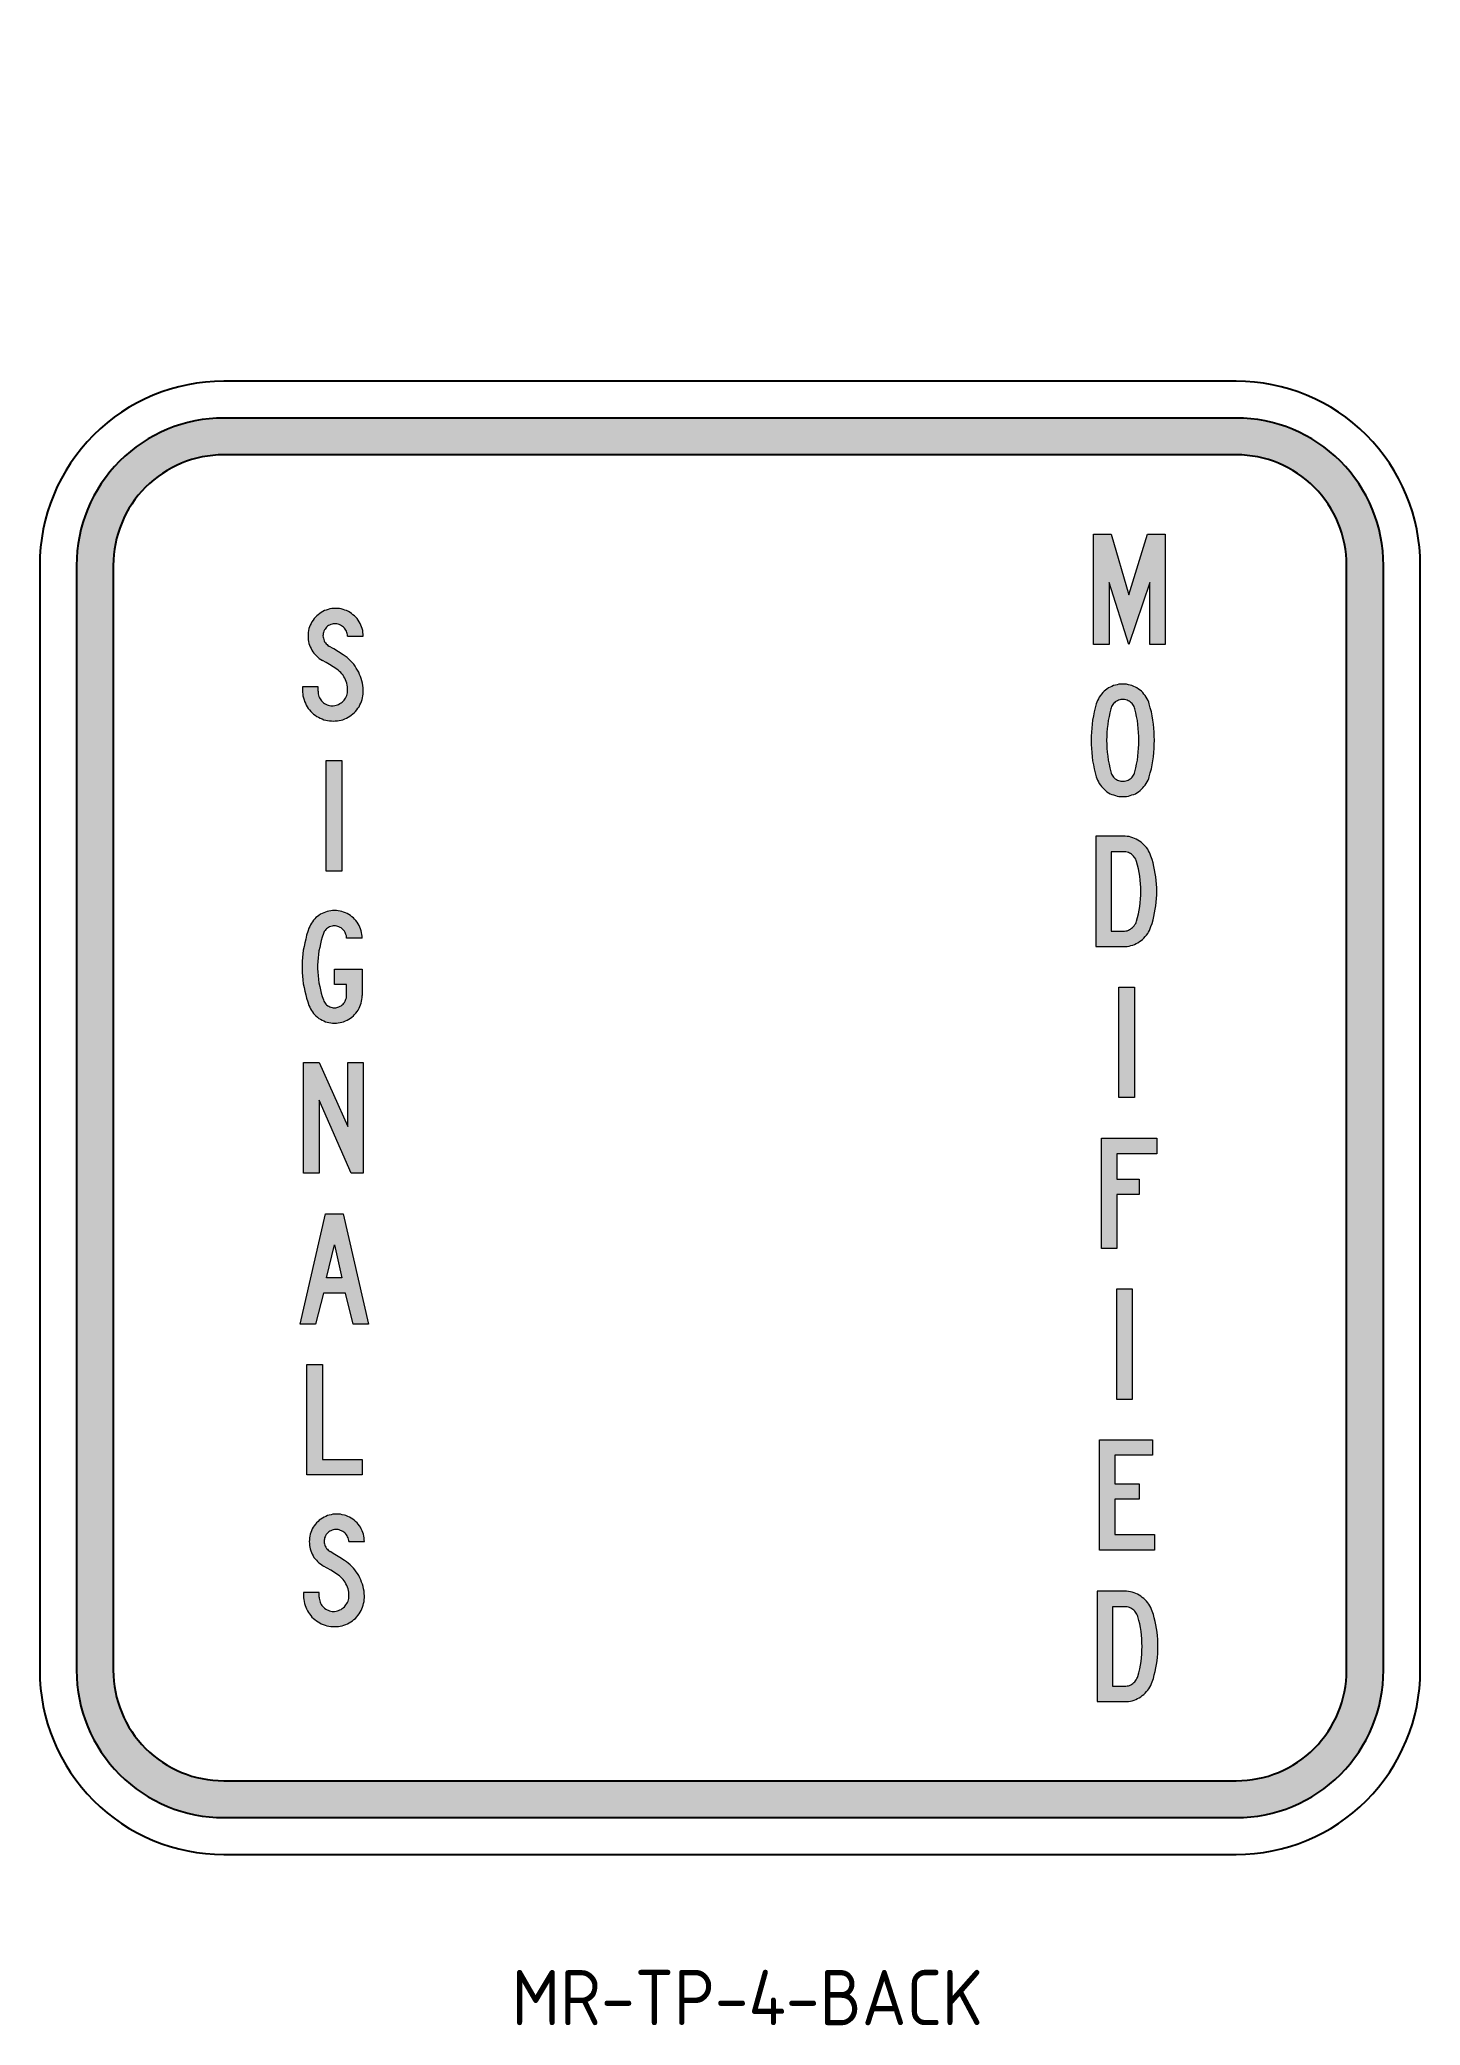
# Model space of a CAD drawing. Extents: x 217 to 292, y 106 to 214.
import ezdxf

# ---------------------------------------------------------------- set-up
doc = ezdxf.new("R2010")
doc.units = 0
doc.header["$LTSCALE"] = 12
doc.header["$MEASUREMENT"] = 0
doc.layers.get('0').update_dxf_attribs({"linetype": 'CONTINUOUS'})
for name, color, linetype in [('L25', 1, 'CONTINUOUS'), ('L35', 3, 'CONTINUOUS'), ('T50', 7, 'CONTINUOUS')]:
    doc.layers.add(name, color=color, linetype=linetype)
doc.styles.add('ISO', font='iso')

msp = doc.modelspace()

# ---------------------------------------------------------------- hatches: boundary and pattern name
at = {"layer": 'L25'}
h = msp.add_hatch(color=256, dxfattribs=at)
h.paths.add_polyline_path([(231.99, 136.22), (231.99, 142.22), (232.83, 142.22), (232.83, 137.06), (234.99, 137.06), (234.99, 136.22)])
h.paths.add_polyline_path([(233.89, 146.92), (233.06, 146.92), (233.48, 148.72)], flags=16)
h.paths.add_polyline_path([(231.62, 144.4), (233, 150.4), (233.96, 150.4), (235.33, 144.4), (234.5, 144.4), (234.08, 146.08), (232.88, 146.08), (232.46, 144.4)])
h.paths.add_polyline_path([(231.81, 152.61), (231.81, 158.61), (232.65, 158.61), (234.21, 155.13), (234.21, 158.61), (235.05, 158.61), (235.05, 152.61), (234.39, 152.61), (232.65, 156.57), (232.65, 152.61)])
h.paths.add_polyline_path([(233.04, 169.01), (233.04, 175.01), (233.88, 175.01), (233.88, 169.01)])
h.paths.add_polyline_path([(232.65, 129.59), (232.65, 129.83), (231.81, 129.83), (231.81, 129.66), (231.81, 129.55), (231.82, 129.45), (231.84, 129.34), (231.86, 129.24), (231.89, 129.13), (231.93, 129.03), (231.97, 128.94), (232.02, 128.84), (232.07, 128.75), (232.13, 128.67), (232.2, 128.58), (232.26, 128.5), (232.34, 128.43), (232.42, 128.36), (232.5, 128.3), (232.59, 128.24), (232.68, 128.18), (232.77, 128.13), (232.87, 128.09), (232.97, 128.06), (233.07, 128.03), (233.17, 128), (233.28, 127.99), (233.39, 127.98), (233.49, 127.98), (233.6, 127.98), (233.7, 127.99), (233.8, 128.01), (233.9, 128.03), (234, 128.06), (234.1, 128.09), (234.19, 128.14), (234.29, 128.18), (234.37, 128.24), (234.46, 128.3), (234.54, 128.36), (234.62, 128.43), (234.69, 128.51), (234.76, 128.59), (234.82, 128.67), (234.88, 128.76), (234.93, 128.85), (234.97, 128.95), (235.01, 129.04), (235.05, 129.14), (235.07, 129.24), (235.09, 129.34), (235.1, 129.45), (235.11, 129.55), (235.11, 129.66), (235.1, 129.78), (235.09, 129.91), (235.07, 130.03), (235.04, 130.16), (235.01, 130.28), (234.96, 130.4), (234.92, 130.52), (234.86, 130.64), (234.81, 130.75), (234.74, 130.86), (234.67, 130.96), (234.59, 131.06), (234.51, 131.16), (234.42, 131.25), (234.33, 131.34), (234.23, 131.42), (234.13, 131.5), (234.03, 131.58), (233.77, 131.74), (233.51, 131.9), (233.25, 132.06), (233.19, 132.09), (233.15, 132.13), (233.1, 132.18), (233.05, 132.23), (233.02, 132.29), (232.98, 132.35), (232.96, 132.4), (232.94, 132.47), (232.93, 132.54), (232.92, 132.6), (232.93, 132.67), (232.94, 132.73), (232.95, 132.8), (232.97, 132.86), (233, 132.92), (233.04, 132.98), (233.08, 133.03), (233.13, 133.08), (233.17, 133.12), (233.23, 133.16), (233.29, 133.19), (233.35, 133.22), (233.41, 133.24), (233.48, 133.25), (233.54, 133.26), (233.61, 133.26), (233.68, 133.25), (233.74, 133.23), (233.81, 133.21), (233.87, 133.19), (233.93, 133.15), (233.99, 133.11), (234.04, 133.08), (234.09, 133.03), (234.13, 132.97), (234.17, 132.92), (234.2, 132.85), (234.23, 132.8), (234.25, 132.73), (234.26, 132.66), (234.27, 132.6), (235.11, 132.6), (235.1, 132.7), (235.09, 132.8), (235.08, 132.9), (235.06, 133), (235.03, 133.1), (234.99, 133.19), (234.94, 133.29), (234.89, 133.38), (234.84, 133.46), (234.78, 133.55), (234.71, 133.62), (234.63, 133.69), (234.56, 133.76), (234.48, 133.82), (234.39, 133.88), (234.3, 133.93), (234.21, 133.97), (234.11, 134.01), (234.02, 134.04), (233.91, 134.06), (233.82, 134.08), (233.71, 134.09), (233.61, 134.09), (233.51, 134.09), (233.4, 134.08), (233.31, 134.06), (233.2, 134.04), (233.11, 134.01), (233.01, 133.97), (232.92, 133.93), (232.83, 133.88), (232.74, 133.82), (232.66, 133.76), (232.59, 133.69), (232.51, 133.62), (232.45, 133.55), (232.38, 133.46), (232.33, 133.38), (232.28, 133.29), (232.23, 133.19), (232.2, 133.1), (232.17, 133), (232.14, 132.9), (232.13, 132.8), (232.12, 132.7), (232.11, 132.6), (232.12, 132.49), (232.12, 132.39), (232.14, 132.3), (232.17, 132.2), (232.2, 132.1), (232.23, 132.01), (232.27, 131.91), (232.32, 131.83), (232.37, 131.74), (232.44, 131.66), (232.5, 131.59), (232.57, 131.51), (232.64, 131.44), (232.72, 131.39), (232.8, 131.33), (232.89, 131.27), (233.09, 131.16), (233.29, 131.04), (233.48, 130.92), (233.67, 130.79), (233.75, 130.74), (233.82, 130.68), (233.89, 130.61), (233.95, 130.54), (234.01, 130.46), (234.07, 130.39), (234.11, 130.3), (234.15, 130.22), (234.19, 130.13), (234.22, 130.03), (234.24, 129.94), (234.26, 129.85), (234.27, 129.75), (234.27, 129.66), (234.27, 129.58), (234.26, 129.51), (234.24, 129.44), (234.22, 129.36), (234.19, 129.29), (234.15, 129.23), (234.11, 129.17), (234.07, 129.11), (234.02, 129.05), (233.96, 129.01), (233.9, 128.96), (233.84, 128.92), (233.78, 128.89), (233.71, 128.86), (233.64, 128.84), (233.57, 128.82), (233.49, 128.81), (233.42, 128.81), (233.35, 128.81), (233.28, 128.83), (233.21, 128.84), (233.14, 128.87), (233.08, 128.9), (233.01, 128.93), (232.95, 128.98), (232.9, 129.02), (232.85, 129.07), (232.8, 129.13), (232.76, 129.19), (232.73, 129.25), (232.7, 129.31), (232.68, 129.38), (232.67, 129.45), (232.66, 129.52)])
h.paths.add_polyline_path([(234.98, 165.37), (234.14, 165.37), (234.14, 165.43), (234.13, 165.5), (234.11, 165.56), (234.09, 165.62), (234.06, 165.68), (234.03, 165.74), (233.99, 165.79), (233.94, 165.84), (233.9, 165.88), (233.85, 165.92), (233.79, 165.95), (233.73, 165.98), (233.67, 166), (233.61, 166.02), (233.54, 166.03), (233.48, 166.03), (233.41, 166.03), (233.35, 166.01), (233.29, 166), (233.22, 165.98), (233.16, 165.95), (233.11, 165.91), (233.06, 165.87), (233.01, 165.83), (232.97, 165.78), (232.93, 165.73), (232.91, 165.67), (232.88, 165.61), (232.82, 165.42), (232.76, 165.24), (232.72, 165.05), (232.68, 164.86), (232.64, 164.67), (232.61, 164.48), (232.59, 164.29), (232.58, 164.09), (232.57, 163.9), (232.57, 163.71), (232.58, 163.52), (232.59, 163.33), (232.61, 163.13), (232.64, 162.94), (232.68, 162.75), (232.72, 162.56), (232.76, 162.38), (232.82, 162.19), (232.88, 162.01), (232.91, 161.94), (232.94, 161.89), (232.97, 161.84), (233.02, 161.79), (233.06, 161.74), (233.12, 161.7), (233.17, 161.67), (233.23, 161.64), (233.29, 161.62), (233.35, 161.6), (233.41, 161.59), (233.48, 161.59), (233.55, 161.59), (233.61, 161.6), (233.67, 161.62), (233.73, 161.64), (233.79, 161.67), (233.85, 161.7), (233.9, 161.74), (233.95, 161.78), (233.99, 161.83), (234.03, 161.88), (234.06, 161.94), (234.09, 161.99), (234.11, 162.06), (234.13, 162.12), (234.14, 162.18), (234.14, 162.25), (234.14, 162.85), (233.48, 162.85), (233.48, 163.69), (234.98, 163.69), (234.98, 162.25), (234.98, 162.15), (234.97, 162.04), (234.95, 161.94), (234.93, 161.84), (234.89, 161.74), (234.86, 161.65), (234.82, 161.56), (234.77, 161.46), (234.71, 161.38), (234.65, 161.3), (234.58, 161.22), (234.51, 161.15), (234.43, 161.08), (234.35, 161.02), (234.26, 160.97), (234.17, 160.91), (234.08, 160.87), (233.98, 160.83), (233.88, 160.8), (233.79, 160.78), (233.68, 160.76), (233.59, 160.75), (233.48, 160.75), (233.38, 160.75), (233.28, 160.76), (233.18, 160.78), (233.09, 160.8), (232.99, 160.83), (232.9, 160.87), (232.81, 160.91), (232.72, 160.96), (232.64, 161.01), (232.56, 161.07), (232.48, 161.14), (232.42, 161.21), (232.35, 161.28), (232.29, 161.36), (232.23, 161.44), (232.19, 161.52), (232.14, 161.62), (232.1, 161.71), (232.03, 161.9), (231.97, 162.1), (231.92, 162.29), (231.87, 162.49), (231.83, 162.69), (231.79, 162.89), (231.76, 163.1), (231.74, 163.3), (231.73, 163.5), (231.73, 163.7), (231.73, 163.91), (231.73, 164.11), (231.74, 164.32), (231.76, 164.52), (231.79, 164.72), (231.83, 164.92), (231.87, 165.12), (231.92, 165.32), (231.97, 165.52), (232.03, 165.72), (232.1, 165.91), (232.14, 166), (232.19, 166.09), (232.23, 166.18), (232.29, 166.26), (232.35, 166.34), (232.42, 166.41), (232.48, 166.48), (232.56, 166.54), (232.64, 166.6), (232.72, 166.66), (232.81, 166.7), (232.9, 166.75), (232.99, 166.78), (233.09, 166.81), (233.18, 166.84), (233.28, 166.85), (233.38, 166.86), (233.48, 166.87), (233.59, 166.87), (233.68, 166.85), (233.79, 166.84), (233.88, 166.81), (233.98, 166.78), (234.08, 166.74), (234.17, 166.7), (234.26, 166.65), (234.35, 166.6), (234.43, 166.53), (234.51, 166.47), (234.58, 166.39), (234.65, 166.32), (234.71, 166.23), (234.77, 166.15), (234.82, 166.06), (234.86, 165.97), (234.89, 165.87), (234.93, 165.77), (234.95, 165.67), (234.97, 165.57), (234.98, 165.47)])
h.paths.add_polyline_path([(232.59, 178.77), (232.59, 179.01), (231.75, 179.01), (231.75, 178.83), (231.75, 178.72), (231.76, 178.62), (231.77, 178.52), (231.8, 178.41), (231.83, 178.31), (231.86, 178.21), (231.91, 178.12), (231.95, 178.02), (232, 177.93), (232.06, 177.84), (232.13, 177.76), (232.2, 177.68), (232.27, 177.6), (232.35, 177.53), (232.44, 177.47), (232.52, 177.41), (232.62, 177.36), (232.71, 177.31), (232.81, 177.27), (232.91, 177.23), (233.01, 177.2), (233.11, 177.18), (233.21, 177.16), (233.32, 177.16), (233.42, 177.15), (233.53, 177.16), (233.64, 177.17), (233.74, 177.18), (233.84, 177.2), (233.94, 177.23), (234.04, 177.27), (234.13, 177.31), (234.22, 177.36), (234.31, 177.42), (234.4, 177.47), (234.48, 177.54), (234.56, 177.61), (234.63, 177.68), (234.69, 177.76), (234.76, 177.85), (234.82, 177.93), (234.86, 178.03), (234.91, 178.12), (234.95, 178.22), (234.98, 178.32), (235.01, 178.41), (235.03, 178.52), (235.04, 178.62), (235.05, 178.73), (235.05, 178.83), (235.04, 178.96), (235.02, 179.09), (235, 179.21), (234.97, 179.34), (234.94, 179.46), (234.9, 179.58), (234.85, 179.69), (234.8, 179.81), (234.74, 179.92), (234.67, 180.03), (234.6, 180.14), (234.53, 180.24), (234.44, 180.33), (234.36, 180.43), (234.27, 180.52), (234.17, 180.6), (234.07, 180.68), (233.96, 180.75), (233.71, 180.92), (233.45, 181.07), (233.18, 181.23), (233.13, 181.26), (233.08, 181.31), (233.03, 181.35), (232.99, 181.41), (232.95, 181.46), (232.92, 181.52), (232.9, 181.58), (232.88, 181.65), (232.87, 181.71), (232.86, 181.78), (232.87, 181.84), (232.87, 181.91), (232.89, 181.97), (232.91, 182.04), (232.94, 182.1), (232.97, 182.15), (233.01, 182.2), (233.06, 182.25), (233.11, 182.3), (233.16, 182.34), (233.22, 182.37), (233.28, 182.39), (233.35, 182.41), (233.41, 182.43), (233.48, 182.43), (233.55, 182.43), (233.62, 182.43), (233.68, 182.41), (233.74, 182.39), (233.81, 182.36), (233.87, 182.33), (233.92, 182.29), (233.98, 182.25), (234.02, 182.2), (234.07, 182.15), (234.11, 182.09), (234.14, 182.03), (234.16, 181.97), (234.18, 181.91), (234.2, 181.84), (234.2, 181.77), (235.05, 181.77), (235.04, 181.87), (235.03, 181.97), (235.02, 182.08), (234.99, 182.18), (234.96, 182.27), (234.92, 182.37), (234.88, 182.46), (234.83, 182.55), (234.77, 182.64), (234.71, 182.72), (234.64, 182.8), (234.57, 182.87), (234.49, 182.93), (234.41, 183), (234.33, 183.05), (234.24, 183.11), (234.14, 183.15), (234.05, 183.18), (233.95, 183.22), (233.85, 183.24), (233.75, 183.26), (233.65, 183.27), (233.55, 183.27), (233.44, 183.27), (233.34, 183.26), (233.24, 183.24), (233.14, 183.22), (233.04, 183.18), (232.95, 183.15), (232.86, 183.11), (232.76, 183.05), (232.68, 183), (232.6, 182.93), (232.52, 182.87), (232.45, 182.8), (232.38, 182.72), (232.32, 182.64), (232.26, 182.55), (232.21, 182.46), (232.17, 182.37), (232.13, 182.27), (232.1, 182.18), (232.08, 182.08), (232.06, 181.97), (232.05, 181.87), (232.05, 181.77), (232.05, 181.67), (232.06, 181.57), (232.08, 181.47), (232.1, 181.37), (232.13, 181.27), (232.17, 181.18), (232.21, 181.09), (232.25, 181.01), (232.31, 180.92), (232.37, 180.84), (232.44, 180.76), (232.5, 180.69), (232.58, 180.62), (232.66, 180.56), (232.74, 180.5), (232.83, 180.45), (233.03, 180.34), (233.22, 180.22), (233.41, 180.1), (233.61, 179.97), (233.68, 179.91), (233.76, 179.85), (233.83, 179.79), (233.89, 179.72), (233.95, 179.64), (234, 179.56), (234.05, 179.48), (234.09, 179.39), (234.12, 179.3), (234.15, 179.21), (234.18, 179.11), (234.19, 179.02), (234.2, 178.93), (234.2, 178.83), (234.2, 178.76), (234.19, 178.68), (234.18, 178.61), (234.15, 178.54), (234.12, 178.47), (234.09, 178.4), (234.05, 178.35), (234.01, 178.29), (233.95, 178.23), (233.9, 178.18), (233.84, 178.14), (233.78, 178.1), (233.71, 178.06), (233.64, 178.04), (233.57, 178.01), (233.5, 178), (233.42, 177.99), (233.36, 177.99), (233.28, 177.99), (233.21, 178), (233.14, 178.02), (233.08, 178.04), (233.01, 178.07), (232.95, 178.11), (232.89, 178.15), (232.84, 178.19), (232.78, 178.25), (232.74, 178.3), (232.7, 178.36), (232.67, 178.42), (232.64, 178.49), (232.62, 178.56), (232.6, 178.63), (232.59, 178.7)])
h.paths.add_polyline_path([(251.98, 214.15), (257.96, 214.15), (257.96, 210.4), (251.98, 210.4)], flags=9)
h.paths.add_polyline_path([(222.85, 214.15), (228.09, 214.15), (228.09, 210.4), (222.85, 210.4)], flags=9)
h = msp.add_hatch(color=256, dxfattribs=at)
edge = h.paths.add_edge_path()
edge.add_line((227.47, 117.61), (282.47, 117.61))
edge.add_arc((282.47, 125.61), 8, 270, 360)
edge.add_line((290.47, 125.61), (290.47, 185.61))
edge.add_arc((282.47, 185.61), 8, 0, 90)
edge.add_line((282.47, 193.61), (227.47, 193.61))
edge.add_arc((227.47, 185.61), 8, 90, 180)
edge.add_line((219.47, 185.61), (219.47, 125.61))
edge.add_arc((227.47, 125.61), 8, 180, 270)
edge = h.paths.add_edge_path(flags=16)
edge.add_line((227.47, 119.61), (282.47, 119.61))
edge.add_arc((282.47, 125.61), 6, 270, 360)
edge.add_line((288.47, 125.61), (288.47, 185.61))
edge.add_arc((282.47, 185.61), 6, 0, 90)
edge.add_line((282.47, 191.61), (227.47, 191.61))
edge.add_arc((227.47, 185.61), 6, 90, 180)
edge.add_line((221.47, 185.61), (221.47, 125.61))
edge.add_arc((227.47, 125.61), 6, 180, 270)
h = msp.add_hatch(color=256, dxfattribs=at)
h.paths.add_polyline_path([(275.75, 124.74), (276.41, 124.74), (276.48, 124.75), (276.55, 124.76), (276.61, 124.77), (276.68, 124.79), (276.74, 124.82), (276.8, 124.86), (276.86, 124.9), (276.91, 124.94), (276.96, 124.99), (277, 125.04), (277.04, 125.1), (277.07, 125.16), (277.1, 125.22), (277.13, 125.28), (277.18, 125.48), (277.23, 125.69), (277.27, 125.89), (277.3, 126.09), (277.32, 126.29), (277.34, 126.49), (277.35, 126.7), (277.36, 126.9), (277.35, 127.11), (277.34, 127.32), (277.32, 127.52), (277.3, 127.72), (277.27, 127.93), (277.23, 128.13), (277.18, 128.32), (277.13, 128.53), (277.1, 128.59), (277.07, 128.65), (277.04, 128.71), (277, 128.77), (276.96, 128.82), (276.91, 128.87), (276.86, 128.91), (276.8, 128.95), (276.74, 128.99), (276.68, 129.02), (276.61, 129.03), (276.55, 129.05), (276.48, 129.06), (276.41, 129.06), (275.75, 129.06)], flags=16)
h.paths.add_polyline_path([(274.91, 123.91), (276.41, 123.91), (276.51, 123.91), (276.61, 123.92), (276.72, 123.94), (276.82, 123.96), (276.92, 123.99), (277.02, 124.03), (277.11, 124.07), (277.2, 124.12), (277.29, 124.17), (277.37, 124.24), (277.45, 124.3), (277.53, 124.37), (277.6, 124.45), (277.67, 124.53), (277.73, 124.61), (277.78, 124.7), (277.83, 124.79), (277.87, 124.89), (277.91, 124.98), (277.97, 125.17), (278.02, 125.36), (278.07, 125.55), (278.11, 125.74), (278.14, 125.93), (278.17, 126.13), (278.2, 126.32), (278.21, 126.51), (278.22, 126.71), (278.22, 126.9), (278.22, 127.1), (278.21, 127.3), (278.2, 127.49), (278.17, 127.68), (278.14, 127.88), (278.11, 128.07), (278.07, 128.26), (278.02, 128.45), (277.97, 128.64), (277.91, 128.82), (277.87, 128.92), (277.83, 129.02), (277.78, 129.11), (277.73, 129.2), (277.67, 129.28), (277.6, 129.36), (277.53, 129.44), (277.45, 129.51), (277.37, 129.57), (277.29, 129.64), (277.2, 129.69), (277.11, 129.74), (277.02, 129.78), (276.92, 129.82), (276.82, 129.85), (276.72, 129.87), (276.61, 129.89), (276.51, 129.9), (276.41, 129.91), (274.91, 129.91)])
h.paths.add_polyline_path([(276.1, 156.71), (276.1, 162.71), (276.94, 162.71), (276.94, 156.71)])
h.paths.add_polyline_path([(276.97, 174.4), (277.02, 174.61), (277.06, 174.82), (277.1, 175.03), (277.13, 175.25), (277.15, 175.46), (277.17, 175.68), (277.18, 175.89), (277.18, 176.11), (277.18, 176.32), (277.17, 176.54), (277.15, 176.75), (277.13, 176.97), (277.1, 177.18), (277.06, 177.4), (277.02, 177.61), (276.97, 177.82), (276.95, 177.88), (276.92, 177.94), (276.89, 178), (276.85, 178.05), (276.81, 178.11), (276.76, 178.15), (276.71, 178.19), (276.66, 178.23), (276.6, 178.26), (276.54, 178.29), (276.47, 178.31), (276.41, 178.32), (276.34, 178.33), (276.28, 178.33), (276.21, 178.32), (276.14, 178.31), (276.08, 178.29), (276.02, 178.26), (275.96, 178.23), (275.9, 178.19), (275.85, 178.15), (275.81, 178.11), (275.76, 178.05), (275.73, 178), (275.69, 177.94), (275.67, 177.88), (275.65, 177.82), (275.6, 177.61), (275.56, 177.4), (275.52, 177.18), (275.49, 176.97), (275.46, 176.75), (275.45, 176.54), (275.44, 176.32), (275.43, 176.11), (275.44, 175.89), (275.45, 175.68), (275.46, 175.46), (275.49, 175.25), (275.52, 175.03), (275.56, 174.82), (275.6, 174.61), (275.65, 174.4), (275.67, 174.33), (275.69, 174.27), (275.73, 174.21), (275.76, 174.16), (275.81, 174.11), (275.85, 174.06), (275.9, 174.02), (275.96, 173.98), (276.02, 173.95), (276.08, 173.93), (276.14, 173.91), (276.21, 173.89), (276.28, 173.89), (276.34, 173.89), (276.41, 173.89), (276.47, 173.91), (276.54, 173.93), (276.6, 173.95), (276.66, 173.98), (276.71, 174.02), (276.76, 174.06), (276.81, 174.11), (276.85, 174.16), (276.89, 174.21), (276.92, 174.27), (276.95, 174.33)], flags=16)
h.paths.add_polyline_path([(277.75, 174.13), (277.8, 174.34), (277.86, 174.56), (277.9, 174.78), (277.94, 175), (277.97, 175.22), (277.99, 175.44), (278.01, 175.66), (278.02, 175.88), (278.03, 176.11), (278.02, 176.33), (278.01, 176.55), (277.99, 176.77), (277.97, 176.99), (277.94, 177.21), (277.9, 177.43), (277.86, 177.66), (277.8, 177.87), (277.75, 178.09), (277.72, 178.18), (277.68, 178.28), (277.63, 178.37), (277.58, 178.45), (277.52, 178.54), (277.46, 178.62), (277.4, 178.7), (277.32, 178.77), (277.25, 178.84), (277.17, 178.89), (277.08, 178.95), (276.99, 179), (276.9, 179.04), (276.8, 179.08), (276.71, 179.11), (276.61, 179.13), (276.51, 179.15), (276.41, 179.16), (276.31, 179.16), (276.21, 179.16), (276.1, 179.15), (276.01, 179.13), (275.91, 179.11), (275.81, 179.08), (275.72, 179.04), (275.62, 179), (275.54, 178.95), (275.45, 178.89), (275.37, 178.84), (275.29, 178.77), (275.22, 178.7), (275.15, 178.62), (275.09, 178.54), (275.03, 178.45), (274.98, 178.37), (274.94, 178.28), (274.9, 178.18), (274.87, 178.09), (274.81, 177.87), (274.76, 177.66), (274.71, 177.43), (274.67, 177.21), (274.65, 176.99), (274.62, 176.77), (274.6, 176.55), (274.59, 176.33), (274.59, 176.11), (274.59, 175.88), (274.6, 175.66), (274.62, 175.44), (274.65, 175.22), (274.67, 175), (274.71, 174.78), (274.76, 174.56), (274.81, 174.34), (274.87, 174.13), (274.9, 174.03), (274.94, 173.94), (274.98, 173.85), (275.03, 173.76), (275.09, 173.67), (275.15, 173.6), (275.22, 173.52), (275.29, 173.45), (275.37, 173.38), (275.45, 173.32), (275.54, 173.26), (275.62, 173.21), (275.72, 173.17), (275.81, 173.14), (275.91, 173.11), (276.01, 173.08), (276.1, 173.06), (276.21, 173.05), (276.31, 173.05), (276.41, 173.05), (276.51, 173.06), (276.61, 173.08), (276.71, 173.11), (276.8, 173.14), (276.9, 173.17), (276.99, 173.21), (277.08, 173.26), (277.17, 173.32), (277.25, 173.38), (277.32, 173.45), (277.4, 173.52), (277.46, 173.6), (277.52, 173.67), (277.58, 173.76), (277.63, 173.85), (277.68, 173.94), (277.72, 174.03)])
h.paths.add_polyline_path([(275.99, 140.32), (275.99, 146.32), (276.82, 146.32), (276.82, 140.32)])
h.paths.add_polyline_path([(275.15, 148.51), (275.15, 154.51), (278.15, 154.51), (278.15, 153.66), (275.99, 153.66), (275.99, 152.28), (277.19, 152.28), (277.19, 151.44), (275.99, 151.44), (275.99, 148.51)])
h.paths.add_polyline_path([(275.68, 165.75), (276.34, 165.75), (276.41, 165.75), (276.48, 165.76), (276.54, 165.77), (276.61, 165.8), (276.67, 165.83), (276.73, 165.86), (276.79, 165.9), (276.84, 165.94), (276.89, 165.99), (276.93, 166.04), (276.97, 166.1), (277.01, 166.16), (277.03, 166.22), (277.06, 166.29), (277.11, 166.48), (277.16, 166.69), (277.2, 166.89), (277.23, 167.09), (277.26, 167.29), (277.27, 167.5), (277.28, 167.7), (277.28, 167.9), (277.28, 168.11), (277.27, 168.32), (277.26, 168.52), (277.23, 168.73), (277.2, 168.93), (277.16, 169.13), (277.11, 169.33), (277.06, 169.53), (277.03, 169.59), (277.01, 169.65), (276.97, 169.72), (276.93, 169.77), (276.89, 169.82), (276.84, 169.87), (276.79, 169.92), (276.73, 169.96), (276.67, 169.99), (276.61, 170.02), (276.54, 170.04), (276.48, 170.05), (276.41, 170.06), (276.34, 170.06), (275.68, 170.06)], flags=16)
h.paths.add_polyline_path([(274.84, 164.91), (276.34, 164.91), (276.44, 164.91), (276.55, 164.92), (276.65, 164.94), (276.75, 164.96), (276.85, 164.99), (276.95, 165.03), (277.04, 165.07), (277.13, 165.12), (277.22, 165.18), (277.3, 165.24), (277.38, 165.3), (277.46, 165.37), (277.53, 165.45), (277.59, 165.53), (277.66, 165.61), (277.71, 165.7), (277.76, 165.79), (277.8, 165.89), (277.84, 165.99), (277.9, 166.17), (277.95, 166.36), (278, 166.55), (278.04, 166.74), (278.07, 166.94), (278.1, 167.13), (278.13, 167.32), (278.14, 167.52), (278.15, 167.71), (278.15, 167.9), (278.15, 168.1), (278.14, 168.3), (278.13, 168.49), (278.1, 168.69), (278.07, 168.88), (278.04, 169.07), (278, 169.26), (277.95, 169.45), (277.9, 169.64), (277.84, 169.82), (277.8, 169.92), (277.76, 170.02), (277.71, 170.11), (277.66, 170.2), (277.59, 170.28), (277.53, 170.36), (277.46, 170.44), (277.38, 170.51), (277.3, 170.58), (277.22, 170.64), (277.13, 170.69), (277.04, 170.75), (276.95, 170.78), (276.85, 170.82), (276.75, 170.85), (276.65, 170.88), (276.55, 170.89), (276.44, 170.9), (276.34, 170.91), (274.84, 170.91)])
h.paths.add_polyline_path([(274.71, 181.31), (274.71, 187.31), (275.67, 187.31), (276.63, 184.01), (277.65, 187.31), (278.61, 187.31), (278.61, 181.31), (277.77, 181.31), (277.77, 184.67), (276.63, 181.31), (275.56, 184.67), (275.56, 181.31)])
h.paths.add_polyline_path([(275.04, 132.13), (275.04, 138.13), (277.92, 138.13), (277.92, 137.3), (275.88, 137.3), (275.88, 135.73), (277.2, 135.73), (277.2, 134.9), (275.88, 134.9), (275.88, 132.98), (278.03, 132.98), (278.03, 132.13)])

# ---------------------------------------------------------------- linework, layer by layer
at = {"color": 1, "lineweight": 0}
for points in [[(274.71, 181.31), (274.71, 187.31), (275.67, 187.31), (276.63, 184.01), (277.65, 187.31), (278.61, 187.31), (278.61, 181.31), (277.77, 181.31), (277.77, 184.67), (276.63, 181.31), (275.56, 184.67), (275.56, 181.31), (274.71, 181.31), (274.71, 181.31)], [(234.2, 181.77), (235.05, 181.77), (235.04, 181.87), (235.03, 181.97), (235.02, 182.08), (234.99, 182.18), (234.96, 182.27), (234.92, 182.37), (234.88, 182.46), (234.83, 182.55), (234.77, 182.64), (234.71, 182.72), (234.64, 182.8), (234.57, 182.87), (234.49, 182.93), (234.41, 183), (234.33, 183.05), (234.24, 183.11), (234.14, 183.15), (234.05, 183.18), (233.95, 183.22), (233.85, 183.24), (233.75, 183.26), (233.65, 183.27), (233.55, 183.27), (233.44, 183.27), (233.34, 183.26), (233.24, 183.24), (233.14, 183.22), (233.04, 183.18), (232.95, 183.15), (232.86, 183.11), (232.76, 183.05), (232.68, 183), (232.6, 182.93), (232.52, 182.87), (232.45, 182.8), (232.38, 182.72), (232.32, 182.64), (232.26, 182.55), (232.21, 182.46), (232.17, 182.37), (232.13, 182.27), (232.1, 182.18), (232.08, 182.08), (232.06, 181.97), (232.05, 181.87), (232.05, 181.77), (232.05, 181.67), (232.06, 181.57), (232.08, 181.47), (232.1, 181.37), (232.13, 181.27), (232.17, 181.18), (232.21, 181.09), (232.25, 181.01), (232.31, 180.92), (232.37, 180.84), (232.44, 180.76), (232.5, 180.69), (232.58, 180.62), (232.66, 180.56), (232.74, 180.5), (232.83, 180.45)], [(233.55, 182.43), (233.48, 182.43), (233.41, 182.43), (233.35, 182.41), (233.28, 182.39), (233.22, 182.37), (233.16, 182.34), (233.11, 182.3), (233.06, 182.25), (233.01, 182.2), (232.97, 182.15), (232.94, 182.1), (232.91, 182.04), (232.89, 181.97), (232.87, 181.91), (232.87, 181.84), (232.86, 181.78), (232.87, 181.71), (232.88, 181.65), (232.9, 181.58), (232.92, 181.52), (232.95, 181.46), (232.99, 181.41), (233.03, 181.35), (233.08, 181.31), (233.13, 181.26), (233.18, 181.23)], [(234.2, 181.77), (234.2, 181.84), (234.18, 181.91), (234.16, 181.97), (234.14, 182.03), (234.11, 182.09), (234.07, 182.15), (234.02, 182.2), (233.98, 182.25), (233.92, 182.29), (233.87, 182.33), (233.81, 182.36), (233.74, 182.39), (233.68, 182.41), (233.62, 182.43), (233.55, 182.43)], [(231.75, 179.01), (231.75, 178.83), (231.75, 178.72), (231.76, 178.62), (231.77, 178.52), (231.8, 178.41), (231.83, 178.31), (231.86, 178.21), (231.91, 178.12), (231.95, 178.02), (232, 177.93), (232.06, 177.84), (232.13, 177.76), (232.2, 177.68), (232.27, 177.6), (232.35, 177.53), (232.44, 177.47), (232.52, 177.41), (232.62, 177.36), (232.71, 177.31), (232.81, 177.27), (232.91, 177.23), (233.01, 177.2), (233.11, 177.18), (233.21, 177.16), (233.32, 177.16), (233.42, 177.15), (233.53, 177.16), (233.64, 177.17), (233.74, 177.18), (233.84, 177.2), (233.94, 177.23), (234.04, 177.27), (234.13, 177.31), (234.22, 177.36), (234.31, 177.42), (234.4, 177.47), (234.48, 177.54), (234.56, 177.61), (234.63, 177.68), (234.69, 177.76), (234.76, 177.85), (234.82, 177.93), (234.86, 178.03), (234.91, 178.12), (234.95, 178.22), (234.98, 178.32), (235.01, 178.41), (235.03, 178.52), (235.04, 178.62), (235.05, 178.73), (235.05, 178.83), (235.04, 178.96), (235.02, 179.09), (235, 179.21), (234.97, 179.34), (234.94, 179.46), (234.9, 179.58), (234.85, 179.69), (234.8, 179.81), (234.74, 179.92), (234.67, 180.03), (234.6, 180.14), (234.53, 180.24), (234.44, 180.33), (234.36, 180.43), (234.27, 180.52), (234.17, 180.6), (234.07, 180.68), (233.96, 180.75), (233.71, 180.92), (233.45, 181.07), (233.18, 181.23)], [(233.61, 179.97), (233.41, 180.1), (233.22, 180.22), (233.03, 180.34), (232.83, 180.45)], [(232.59, 178.77), (232.59, 179.01), (231.75, 179.01)], [(234.2, 178.83), (234.2, 178.93), (234.19, 179.02), (234.18, 179.11), (234.15, 179.21), (234.12, 179.3), (234.09, 179.39), (234.05, 179.48), (234, 179.56), (233.95, 179.64), (233.89, 179.72), (233.83, 179.79), (233.76, 179.85), (233.68, 179.91), (233.61, 179.97)], [(277.75, 174.13), (277.8, 174.34), (277.86, 174.56), (277.9, 174.78), (277.94, 175), (277.97, 175.22), (277.99, 175.44), (278.01, 175.66), (278.02, 175.88), (278.03, 176.11), (278.02, 176.33), (278.01, 176.55), (277.99, 176.77), (277.97, 176.99), (277.94, 177.21), (277.9, 177.43), (277.86, 177.66), (277.8, 177.87), (277.75, 178.09), (277.72, 178.18), (277.68, 178.28), (277.63, 178.37), (277.58, 178.45), (277.52, 178.54), (277.46, 178.62), (277.4, 178.7), (277.32, 178.77), (277.25, 178.84), (277.17, 178.89), (277.08, 178.95), (276.99, 179), (276.9, 179.04), (276.8, 179.08), (276.71, 179.11), (276.61, 179.13), (276.51, 179.15), (276.41, 179.16), (276.31, 179.16), (276.21, 179.16), (276.1, 179.15), (276.01, 179.13), (275.91, 179.11), (275.81, 179.08), (275.72, 179.04), (275.62, 179), (275.54, 178.95), (275.45, 178.89), (275.37, 178.84), (275.29, 178.77), (275.22, 178.7), (275.15, 178.62), (275.09, 178.54), (275.03, 178.45), (274.98, 178.37), (274.94, 178.28), (274.9, 178.18), (274.87, 178.09), (274.81, 177.87), (274.76, 177.66), (274.71, 177.43), (274.67, 177.21), (274.65, 176.99), (274.62, 176.77), (274.6, 176.55), (274.59, 176.33), (274.59, 176.11), (274.59, 175.88), (274.6, 175.66), (274.62, 175.44), (274.65, 175.22), (274.67, 175), (274.71, 174.78), (274.76, 174.56), (274.81, 174.34), (274.87, 174.13), (274.9, 174.03), (274.94, 173.94), (274.98, 173.85), (275.03, 173.76), (275.09, 173.67), (275.15, 173.6), (275.22, 173.52), (275.29, 173.45), (275.37, 173.38), (275.45, 173.32), (275.54, 173.26), (275.62, 173.21), (275.72, 173.17), (275.81, 173.14), (275.91, 173.11), (276.01, 173.08), (276.1, 173.06), (276.21, 173.05), (276.31, 173.05), (276.41, 173.05), (276.51, 173.06), (276.61, 173.08), (276.71, 173.11), (276.8, 173.14), (276.9, 173.17), (276.99, 173.21), (277.08, 173.26), (277.17, 173.32), (277.25, 173.38), (277.32, 173.45), (277.4, 173.52), (277.46, 173.6), (277.52, 173.67), (277.58, 173.76), (277.63, 173.85), (277.68, 173.94), (277.72, 174.03), (277.75, 174.13), (277.75, 174.13)], [(232.59, 178.77), (232.59, 178.7), (232.6, 178.63), (232.62, 178.56), (232.64, 178.49), (232.67, 178.42), (232.7, 178.36), (232.74, 178.3), (232.78, 178.25), (232.84, 178.19), (232.89, 178.15), (232.95, 178.11), (233.01, 178.07), (233.08, 178.04), (233.14, 178.02), (233.21, 178), (233.28, 177.99), (233.36, 177.99), (233.42, 177.99)], [(233.42, 177.99), (233.5, 178), (233.57, 178.01), (233.64, 178.04), (233.71, 178.06), (233.78, 178.1), (233.84, 178.14), (233.9, 178.18), (233.95, 178.23), (234.01, 178.29), (234.05, 178.35), (234.09, 178.4), (234.12, 178.47), (234.15, 178.54), (234.18, 178.61), (234.19, 178.68), (234.2, 178.76), (234.2, 178.83)], [(276.97, 174.4), (277.02, 174.61), (277.06, 174.82), (277.1, 175.03), (277.13, 175.25), (277.15, 175.46), (277.17, 175.68), (277.18, 175.89), (277.18, 176.11), (277.18, 176.32), (277.17, 176.54), (277.15, 176.75), (277.13, 176.97), (277.1, 177.18), (277.06, 177.4), (277.02, 177.61), (276.97, 177.82), (276.95, 177.88), (276.92, 177.94), (276.89, 178), (276.85, 178.05), (276.81, 178.11), (276.76, 178.15), (276.71, 178.19), (276.66, 178.23), (276.6, 178.26), (276.54, 178.29), (276.47, 178.31), (276.41, 178.32), (276.34, 178.33), (276.28, 178.33), (276.21, 178.32), (276.14, 178.31), (276.08, 178.29), (276.02, 178.26), (275.96, 178.23), (275.9, 178.19), (275.85, 178.15), (275.81, 178.11), (275.76, 178.05), (275.73, 178), (275.69, 177.94), (275.67, 177.88), (275.65, 177.82), (275.6, 177.61), (275.56, 177.4), (275.52, 177.18), (275.49, 176.97), (275.46, 176.75), (275.45, 176.54), (275.44, 176.32), (275.43, 176.11), (275.44, 175.89), (275.45, 175.68), (275.46, 175.46), (275.49, 175.25), (275.52, 175.03), (275.56, 174.82), (275.6, 174.61), (275.65, 174.4), (275.67, 174.33), (275.69, 174.27), (275.73, 174.21), (275.76, 174.16), (275.81, 174.11), (275.85, 174.06), (275.9, 174.02), (275.96, 173.98), (276.02, 173.95), (276.08, 173.93), (276.14, 173.91), (276.21, 173.89), (276.28, 173.89), (276.34, 173.89), (276.41, 173.89), (276.47, 173.91), (276.54, 173.93), (276.6, 173.95), (276.66, 173.98), (276.71, 174.02), (276.76, 174.06), (276.81, 174.11), (276.85, 174.16), (276.89, 174.21), (276.92, 174.27), (276.95, 174.33), (276.97, 174.4), (276.97, 174.4)], [(233.04, 169.01), (233.04, 175.01), (233.88, 175.01), (233.88, 169.01), (233.04, 169.01), (233.04, 169.01)], [(274.84, 164.91), (276.34, 164.91), (276.44, 164.91), (276.55, 164.92), (276.65, 164.94), (276.75, 164.96), (276.85, 164.99), (276.95, 165.03), (277.04, 165.07), (277.13, 165.12), (277.22, 165.18), (277.3, 165.24), (277.38, 165.3), (277.46, 165.37), (277.53, 165.45), (277.59, 165.53), (277.66, 165.61), (277.71, 165.7), (277.76, 165.79), (277.8, 165.89), (277.84, 165.99), (277.9, 166.17), (277.95, 166.36), (278, 166.55), (278.04, 166.74), (278.07, 166.94), (278.1, 167.13), (278.13, 167.32), (278.14, 167.52), (278.15, 167.71), (278.15, 167.9), (278.15, 168.1), (278.14, 168.3), (278.13, 168.49), (278.1, 168.69), (278.07, 168.88), (278.04, 169.07), (278, 169.26), (277.95, 169.45), (277.9, 169.64), (277.84, 169.82), (277.8, 169.92), (277.76, 170.02), (277.71, 170.11), (277.66, 170.2), (277.59, 170.28), (277.53, 170.36), (277.46, 170.44), (277.38, 170.51), (277.3, 170.58), (277.22, 170.64), (277.13, 170.69), (277.04, 170.75), (276.95, 170.78), (276.85, 170.82), (276.75, 170.85), (276.65, 170.88), (276.55, 170.89), (276.44, 170.9), (276.34, 170.91), (274.84, 170.91), (274.84, 164.91), (274.84, 164.91)], [(275.68, 165.75), (276.34, 165.75), (276.41, 165.75), (276.48, 165.76), (276.54, 165.77), (276.61, 165.8), (276.67, 165.83), (276.73, 165.86), (276.79, 165.9), (276.84, 165.94), (276.89, 165.99), (276.93, 166.04), (276.97, 166.1), (277.01, 166.16), (277.03, 166.22), (277.06, 166.29), (277.11, 166.48), (277.16, 166.69), (277.2, 166.89), (277.23, 167.09), (277.26, 167.29), (277.27, 167.5), (277.28, 167.7), (277.28, 167.9), (277.28, 168.11), (277.27, 168.32), (277.26, 168.52), (277.23, 168.73), (277.2, 168.93), (277.16, 169.13), (277.11, 169.33), (277.06, 169.53), (277.03, 169.59), (277.01, 169.65), (276.97, 169.72), (276.93, 169.77), (276.89, 169.82), (276.84, 169.87), (276.79, 169.92), (276.73, 169.96), (276.67, 169.99), (276.61, 170.02), (276.54, 170.04), (276.48, 170.05), (276.41, 170.06), (276.34, 170.06), (275.68, 170.06), (275.68, 165.75), (275.68, 165.75)], [(233.48, 166.87), (233.38, 166.86), (233.28, 166.85), (233.18, 166.84), (233.09, 166.81), (232.99, 166.78), (232.9, 166.75), (232.81, 166.7), (232.72, 166.66), (232.64, 166.6), (232.56, 166.54), (232.48, 166.48), (232.42, 166.41), (232.35, 166.34), (232.29, 166.26), (232.23, 166.18), (232.19, 166.09), (232.14, 166), (232.1, 165.91)], [(234.98, 165.37), (234.98, 165.47), (234.97, 165.57), (234.95, 165.67), (234.93, 165.77), (234.89, 165.87), (234.86, 165.97), (234.82, 166.06), (234.77, 166.15), (234.71, 166.23), (234.65, 166.32), (234.58, 166.39), (234.51, 166.47), (234.43, 166.53), (234.35, 166.6), (234.26, 166.65), (234.17, 166.7), (234.08, 166.74), (233.98, 166.78), (233.88, 166.81), (233.79, 166.84), (233.68, 166.85), (233.59, 166.87), (233.48, 166.87)], [(232.1, 165.91), (232.03, 165.72), (231.97, 165.52), (231.92, 165.32), (231.87, 165.12), (231.83, 164.92), (231.79, 164.72), (231.76, 164.52), (231.74, 164.32), (231.73, 164.11), (231.73, 163.91), (231.73, 163.7), (231.73, 163.5), (231.74, 163.3), (231.76, 163.1), (231.79, 162.89), (231.83, 162.69), (231.87, 162.49), (231.92, 162.29), (231.97, 162.1), (232.03, 161.9), (232.1, 161.71)], [(234.98, 165.37), (234.14, 165.37), (234.14, 165.43), (234.13, 165.5), (234.11, 165.56), (234.09, 165.62), (234.06, 165.68), (234.03, 165.74), (233.99, 165.79), (233.94, 165.84), (233.9, 165.88), (233.85, 165.92), (233.79, 165.95), (233.73, 165.98), (233.67, 166), (233.61, 166.02), (233.54, 166.03), (233.48, 166.03), (233.41, 166.03), (233.35, 166.01), (233.29, 166), (233.22, 165.98), (233.16, 165.95), (233.11, 165.91), (233.06, 165.87), (233.01, 165.83), (232.97, 165.78), (232.93, 165.73), (232.91, 165.67), (232.88, 165.61), (232.82, 165.42), (232.76, 165.24), (232.72, 165.05), (232.68, 164.86), (232.64, 164.67), (232.61, 164.48), (232.59, 164.29), (232.58, 164.09), (232.57, 163.9), (232.57, 163.71), (232.58, 163.52), (232.59, 163.33), (232.61, 163.13), (232.64, 162.94), (232.68, 162.75), (232.72, 162.56), (232.76, 162.38), (232.82, 162.19), (232.88, 162.01), (232.91, 161.94), (232.94, 161.89), (232.97, 161.84), (233.02, 161.79), (233.06, 161.74), (233.12, 161.7), (233.17, 161.67), (233.23, 161.64), (233.29, 161.62), (233.35, 161.6), (233.41, 161.59), (233.48, 161.59), (233.55, 161.59), (233.61, 161.6), (233.67, 161.62), (233.73, 161.64), (233.79, 161.67), (233.85, 161.7), (233.9, 161.74), (233.95, 161.78), (233.99, 161.83), (234.03, 161.88), (234.06, 161.94), (234.09, 161.99), (234.11, 162.06), (234.13, 162.12), (234.14, 162.18), (234.14, 162.25)], [(234.14, 162.25), (234.14, 162.85), (233.48, 162.85), (233.48, 163.69), (234.98, 163.69), (234.98, 162.25)], [(233.48, 160.75), (233.59, 160.75), (233.68, 160.76), (233.79, 160.78), (233.88, 160.8), (233.98, 160.83), (234.08, 160.87), (234.17, 160.91), (234.26, 160.97), (234.35, 161.02), (234.43, 161.08), (234.51, 161.15), (234.58, 161.22), (234.65, 161.3), (234.71, 161.38), (234.77, 161.46), (234.82, 161.56), (234.86, 161.65), (234.89, 161.74), (234.93, 161.84), (234.95, 161.94), (234.97, 162.04), (234.98, 162.15), (234.98, 162.25)], [(276.1, 156.71), (276.1, 162.71), (276.94, 162.71), (276.94, 156.71), (276.1, 156.71), (276.1, 156.71)], [(232.1, 161.71), (232.14, 161.62), (232.19, 161.52), (232.23, 161.44), (232.29, 161.36), (232.35, 161.28), (232.42, 161.21), (232.48, 161.14), (232.56, 161.07), (232.64, 161.01), (232.72, 160.96), (232.81, 160.91), (232.9, 160.87), (232.99, 160.83), (233.09, 160.8), (233.18, 160.78), (233.28, 160.76), (233.38, 160.75), (233.48, 160.75)], [(231.81, 152.61), (231.81, 158.61), (232.65, 158.61), (234.21, 155.13), (234.21, 158.61), (235.05, 158.61), (235.05, 152.61), (234.39, 152.61), (232.65, 156.57), (232.65, 152.61), (231.81, 152.61), (231.81, 152.61)], [(275.15, 148.51), (275.15, 154.51), (278.15, 154.51), (278.15, 153.66), (275.99, 153.66), (275.99, 152.28), (277.19, 152.28), (277.19, 151.44), (275.99, 151.44), (275.99, 148.51), (275.15, 148.51), (275.15, 148.51)], [(231.62, 144.4), (233, 150.4), (233.96, 150.4), (235.33, 144.4), (234.5, 144.4), (234.08, 146.08), (232.88, 146.08), (232.46, 144.4), (231.62, 144.4), (231.62, 144.4)], [(233.89, 146.92), (233.06, 146.92), (233.48, 148.72), (233.89, 146.92), (233.89, 146.92)], [(275.99, 140.32), (275.99, 146.32), (276.82, 146.32), (276.82, 140.32), (275.99, 140.32), (275.99, 140.32)], [(231.99, 136.22), (231.99, 142.22), (232.83, 142.22), (232.83, 137.06), (234.99, 137.06), (234.99, 136.22), (231.99, 136.22), (231.99, 136.22)], [(275.04, 132.13), (275.04, 138.13), (277.92, 138.13), (277.92, 137.3), (275.88, 137.3), (275.88, 135.73), (277.2, 135.73), (277.2, 134.9), (275.88, 134.9), (275.88, 132.98), (278.03, 132.98), (278.03, 132.13), (275.04, 132.13), (275.04, 132.13)], [(234.27, 132.6), (235.11, 132.6), (235.1, 132.7), (235.09, 132.8), (235.08, 132.9), (235.06, 133), (235.03, 133.1), (234.99, 133.19), (234.94, 133.29), (234.89, 133.38), (234.84, 133.46), (234.78, 133.55), (234.71, 133.62), (234.63, 133.69), (234.56, 133.76), (234.48, 133.82), (234.39, 133.88), (234.3, 133.93), (234.21, 133.97), (234.11, 134.01), (234.02, 134.04), (233.91, 134.06), (233.82, 134.08), (233.71, 134.09), (233.61, 134.09), (233.51, 134.09), (233.4, 134.08), (233.31, 134.06), (233.2, 134.04), (233.11, 134.01), (233.01, 133.97), (232.92, 133.93), (232.83, 133.88), (232.74, 133.82), (232.66, 133.76), (232.59, 133.69), (232.51, 133.62), (232.45, 133.55), (232.38, 133.46), (232.33, 133.38), (232.28, 133.29), (232.23, 133.19), (232.2, 133.1), (232.17, 133), (232.14, 132.9), (232.13, 132.8), (232.12, 132.7), (232.11, 132.6), (232.12, 132.49), (232.12, 132.39), (232.14, 132.3), (232.17, 132.2), (232.2, 132.1), (232.23, 132.01), (232.27, 131.91), (232.32, 131.83), (232.37, 131.74), (232.44, 131.66), (232.5, 131.59), (232.57, 131.51), (232.64, 131.44), (232.72, 131.39), (232.8, 131.33), (232.89, 131.27)], [(233.61, 133.26), (233.54, 133.26), (233.48, 133.25), (233.41, 133.24), (233.35, 133.22), (233.29, 133.19), (233.23, 133.16), (233.17, 133.12), (233.13, 133.08), (233.08, 133.03), (233.04, 132.98), (233, 132.92), (232.97, 132.86), (232.95, 132.8), (232.94, 132.73), (232.93, 132.67), (232.92, 132.6), (232.93, 132.54), (232.94, 132.47), (232.96, 132.4), (232.98, 132.35), (233.02, 132.29), (233.05, 132.23), (233.1, 132.18), (233.15, 132.13), (233.19, 132.09), (233.25, 132.06)], [(234.27, 132.6), (234.26, 132.66), (234.25, 132.73), (234.23, 132.8), (234.2, 132.85), (234.17, 132.92), (234.13, 132.97), (234.09, 133.03), (234.04, 133.08), (233.99, 133.11), (233.93, 133.15), (233.87, 133.19), (233.81, 133.21), (233.74, 133.23), (233.68, 133.25), (233.61, 133.26)], [(231.81, 129.83), (231.81, 129.66), (231.81, 129.55), (231.82, 129.45), (231.84, 129.34), (231.86, 129.24), (231.89, 129.13), (231.93, 129.03), (231.97, 128.94), (232.02, 128.84), (232.07, 128.75), (232.13, 128.67), (232.2, 128.58), (232.26, 128.5), (232.34, 128.43), (232.42, 128.36), (232.5, 128.3), (232.59, 128.24), (232.68, 128.18), (232.77, 128.13), (232.87, 128.09), (232.97, 128.06), (233.07, 128.03), (233.17, 128), (233.28, 127.99), (233.39, 127.98), (233.49, 127.98), (233.6, 127.98), (233.7, 127.99), (233.8, 128.01), (233.9, 128.03), (234, 128.06), (234.1, 128.09), (234.19, 128.14), (234.29, 128.18), (234.37, 128.24), (234.46, 128.3), (234.54, 128.36), (234.62, 128.43), (234.69, 128.51), (234.76, 128.59), (234.82, 128.67), (234.88, 128.76), (234.93, 128.85), (234.97, 128.95), (235.01, 129.04), (235.05, 129.14), (235.07, 129.24), (235.09, 129.34), (235.1, 129.45), (235.11, 129.55), (235.11, 129.66), (235.1, 129.78), (235.09, 129.91), (235.07, 130.03), (235.04, 130.16), (235.01, 130.28), (234.96, 130.4), (234.92, 130.52), (234.86, 130.64), (234.81, 130.75), (234.74, 130.86), (234.67, 130.96), (234.59, 131.06), (234.51, 131.16), (234.42, 131.25), (234.33, 131.34), (234.23, 131.42), (234.13, 131.5), (234.03, 131.58), (233.77, 131.74), (233.51, 131.9), (233.25, 132.06)], [(233.67, 130.79), (233.48, 130.92), (233.29, 131.04), (233.09, 131.16), (232.89, 131.27)], [(234.27, 129.66), (234.27, 129.75), (234.26, 129.85), (234.24, 129.94), (234.22, 130.03), (234.19, 130.13), (234.15, 130.22), (234.11, 130.3), (234.07, 130.39), (234.01, 130.46), (233.95, 130.54), (233.89, 130.61), (233.82, 130.68), (233.75, 130.74), (233.67, 130.79)], [(232.65, 129.59), (232.65, 129.83), (231.81, 129.83)], [(232.65, 129.59), (232.66, 129.52), (232.67, 129.45), (232.68, 129.38), (232.7, 129.31), (232.73, 129.25), (232.76, 129.19), (232.8, 129.13), (232.85, 129.07), (232.9, 129.02), (232.95, 128.98), (233.01, 128.93), (233.08, 128.9), (233.14, 128.87), (233.21, 128.84), (233.28, 128.83), (233.35, 128.81), (233.42, 128.81), (233.49, 128.81)], [(233.49, 128.81), (233.57, 128.82), (233.64, 128.84), (233.71, 128.86), (233.78, 128.89), (233.84, 128.92), (233.9, 128.96), (233.96, 129.01), (234.02, 129.05), (234.07, 129.11), (234.11, 129.17), (234.15, 129.23), (234.19, 129.29), (234.22, 129.36), (234.24, 129.44), (234.26, 129.51), (234.27, 129.58), (234.27, 129.66)], [(274.91, 123.91), (276.41, 123.91), (276.51, 123.91), (276.61, 123.92), (276.72, 123.94), (276.82, 123.96), (276.92, 123.99), (277.02, 124.03), (277.11, 124.07), (277.2, 124.12), (277.29, 124.17), (277.37, 124.24), (277.45, 124.3), (277.53, 124.37), (277.6, 124.45), (277.67, 124.53), (277.73, 124.61), (277.78, 124.7), (277.83, 124.79), (277.87, 124.89), (277.91, 124.98), (277.97, 125.17), (278.02, 125.36), (278.07, 125.55), (278.11, 125.74), (278.14, 125.93), (278.17, 126.13), (278.2, 126.32), (278.21, 126.51), (278.22, 126.71), (278.22, 126.9), (278.22, 127.1), (278.21, 127.3), (278.2, 127.49), (278.17, 127.68), (278.14, 127.88), (278.11, 128.07), (278.07, 128.26), (278.02, 128.45), (277.97, 128.64), (277.91, 128.82), (277.87, 128.92), (277.83, 129.02), (277.78, 129.11), (277.73, 129.2), (277.67, 129.28), (277.6, 129.36), (277.53, 129.44), (277.45, 129.51), (277.37, 129.57), (277.29, 129.64), (277.2, 129.69), (277.11, 129.74), (277.02, 129.78), (276.92, 129.82), (276.82, 129.85), (276.72, 129.87), (276.61, 129.89), (276.51, 129.9), (276.41, 129.91), (274.91, 129.91), (274.91, 123.91), (274.91, 123.91)], [(275.75, 124.74), (276.41, 124.74), (276.48, 124.75), (276.55, 124.76), (276.61, 124.77), (276.68, 124.79), (276.74, 124.82), (276.8, 124.86), (276.86, 124.9), (276.91, 124.94), (276.96, 124.99), (277, 125.04), (277.04, 125.1), (277.07, 125.16), (277.1, 125.22), (277.13, 125.28), (277.18, 125.48), (277.23, 125.69), (277.27, 125.89), (277.3, 126.09), (277.32, 126.29), (277.34, 126.49), (277.35, 126.7), (277.36, 126.9), (277.35, 127.11), (277.34, 127.32), (277.32, 127.52), (277.3, 127.72), (277.27, 127.93), (277.23, 128.13), (277.18, 128.32), (277.13, 128.53), (277.1, 128.59), (277.07, 128.65), (277.04, 128.71), (277, 128.77), (276.96, 128.82), (276.91, 128.87), (276.86, 128.91), (276.8, 128.95), (276.74, 128.99), (276.68, 129.02), (276.61, 129.03), (276.55, 129.05), (276.48, 129.06), (276.41, 129.06), (275.75, 129.06), (275.75, 124.74), (275.75, 124.74)]]:
    msp.add_lwpolyline(points, dxfattribs=at)
at = {"layer": 'L35'}
for points in [[(227.47, 115.61), (282.47, 115.61, 0.414214), (292.47, 125.61), (292.47, 185.61, 0.414214), (282.47, 195.61), (227.47, 195.61, 0.414214), (217.47, 185.61), (217.47, 125.61, 0.414214)], [(227.47, 117.61), (282.47, 117.61, 0.414214), (290.47, 125.61), (290.47, 185.61, 0.414214), (282.47, 193.61), (227.47, 193.61, 0.414214), (219.47, 185.61), (219.47, 125.61, 0.414214)], [(227.47, 119.61), (282.47, 119.61, 0.414214), (288.47, 125.61), (288.47, 185.61, 0.414214), (282.47, 191.61), (227.47, 191.61, 0.414214), (221.47, 185.61), (221.47, 125.61, 0.414214)]]:
    msp.add_lwpolyline(points, format="xyb", close=True, dxfattribs=at)

# ---------------------------------------------------------------- texts
at = {"layer": 'T50', "style": 'ISO'}
msp.add_text('MR-TP-4-BACK', height=3, dxfattribs=at).set_placement((243.11, 106.34))

doc.saveas('drawing.dxf')
